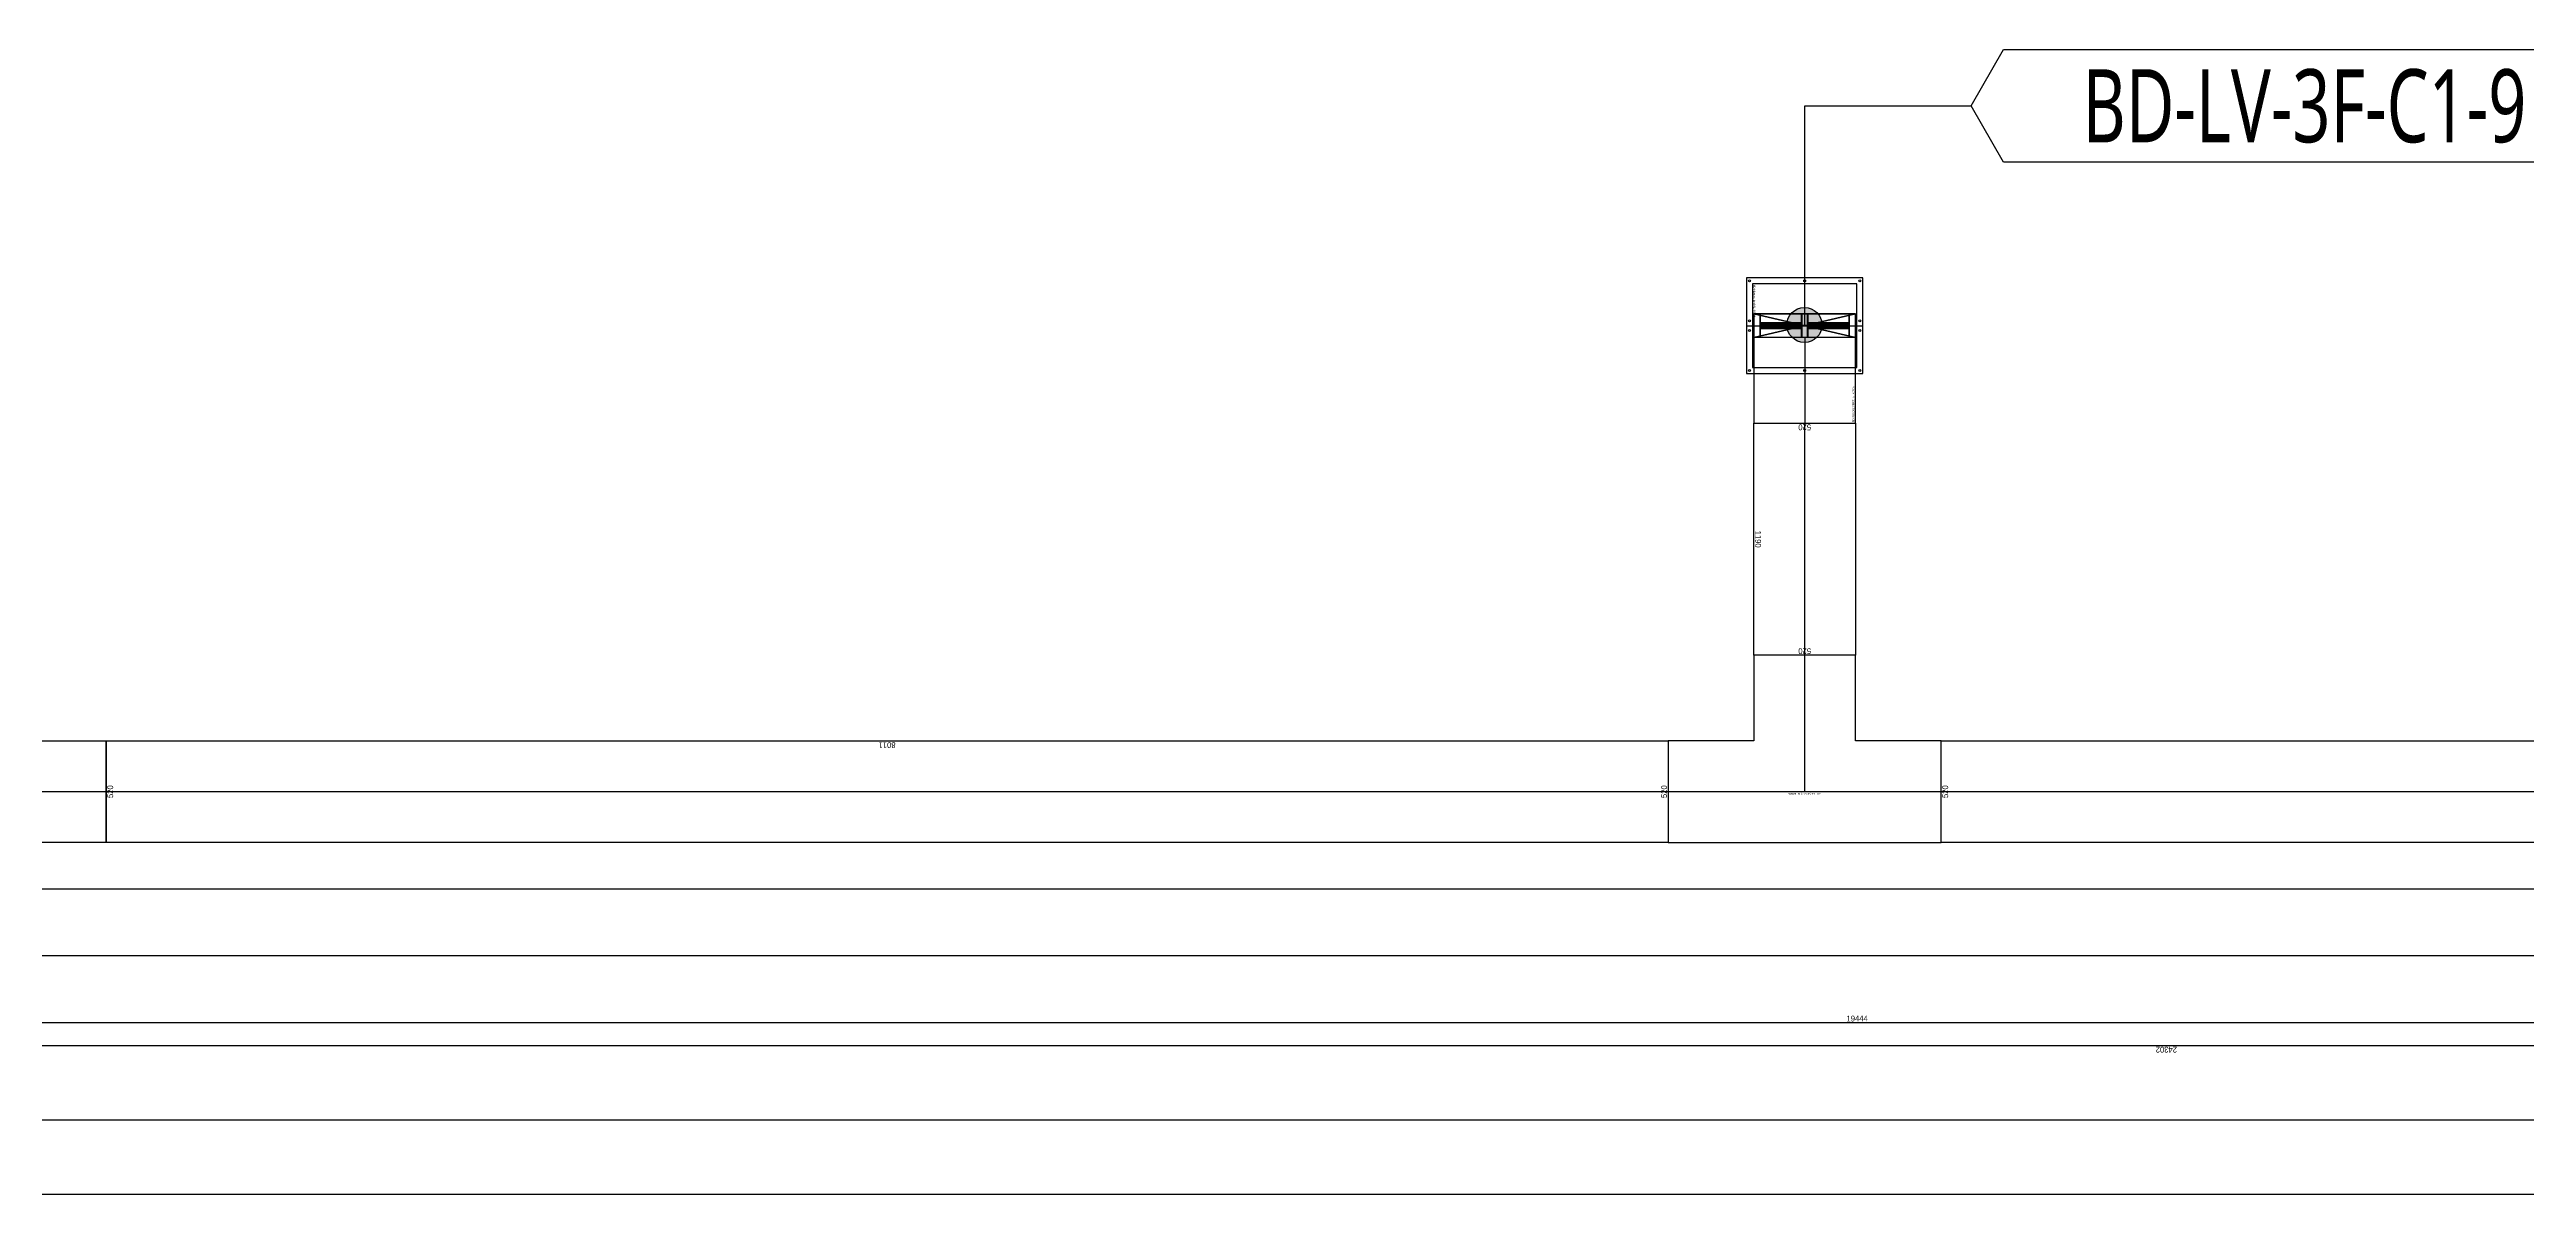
# Model space of a CAD drawing. Header units: millimetres. Extents: x 84228 to 374549, y -351975 to 847575.
# Drawn here: x 101404 to 114107, y 481379 to 487251 of the extents above; entities that cross this region are included whole.
import ezdxf
from ezdxf.enums import TextEntityAlignment as Align

# ---------------------------------------------------------------- set-up
doc = ezdxf.new("R2010")
doc.units = ezdxf.units.MM
doc.header["$LTSCALE"] = 150
doc.layers.get('Defpoints').update_dxf_attribs({"color": 150})
for name, color, linetype in [('-----27 Bus Duct_LV_380-220V_IT BACK UP', 2, 'Continuous'), ('-----27 Bus Duct_LV_380-220V_LOAD BANK', 7, 'Continuous'), ('-----99 Cable Schedule', 2, 'Continuous')]:
    doc.layers.add(name, color=color, linetype=linetype)
doc.styles.add('DH', font='malgun.ttf')
doc.styles.add('ELEC', font='Dotum.ttf')
doc.styles.get("Standard").update_dxf_attribs({"font": 'Dotum.ttf'})
doc.dimstyles.new('전기통신참고용-치수', dxfattribs={"dimscale": 15, "dimtxt": 2, "dimasz": 0, "dimexe": 0, "dimexo": 0, "dimgap": 0.4, "dimtad": 4, "dimdec": 0, "dimzin": 0, "dimdsep": 46, "dimtxsty": 'Standard', "dimblk": 'NONE', "dimcen": 0, "dimse1": 1, "dimse2": 1, "dimsd1": 1, "dimsd2": 1, "dimclrd": 8, "dimclre": 8, "dimclrt": 8, "dimadec": 0, "dimazin": 0, "dimtfac": 1, "dimtdec": 0, "dimtix": 1, "dimtmove": 2, "dimatfit": 0, "dimldrblk": 'NONE', "dimfxl": 2, "dimtolj": 1, "dimtzin": 0, "dimarcsym": 0})

# ---------------------------------------------------------------- blocks, each defined once
blk = doc.blocks.new('*D223')
at = {"layer": 'Defpoints', "color": 0, "transparency": 16777216}
for p in [(0, 27160), (686, 27160), (686, 27160)]:
    blk.add_point(p, dxfattribs=at)
at = {"color": 0, "transparency": 16777216, "insert": (343, 27139), "char_height": 30, "attachment_point": 5}
blk.add_mtext('\\A1;{\\C0;686}', dxfattribs=at)
blk = doc.blocks.new('_None')
blk = doc.blocks.new('*D224')
at = {"layer": 'Defpoints', "color": 0, "transparency": 16777216}
for p in [(686, 27160), (686, 27160), (686, 7716)]:
    blk.add_point(p, dxfattribs=at)
at = {"color": 0, "transparency": 16777216, "insert": (665, 17438), "char_height": 30, "attachment_point": 5, "rotation": 90}
blk.add_mtext('\\A1;{\\C0;19444}', dxfattribs=at)
blk = doc.blocks.new('*D225')
at = {"layer": 'Defpoints', "color": 0, "transparency": 16777216}
for p in [(0, 7716), (686, 7716), (686, 7716)]:
    blk.add_point(p, dxfattribs=at)
at = {"color": 0, "transparency": 16777216, "insert": (343, 7737), "char_height": 30, "attachment_point": 5}
blk.add_mtext('\\A1;{\\C0;686}', dxfattribs=at)
blk = doc.blocks.new('*U24')
at = {"color": 0}
blk.add_lwpolyline([(-260, -260), (700, -260), (700, 260), (260, 260), (260, 700), (-260, 700)], close=True, dxfattribs=at)
at = {"color": 1}
blk.add_lwpolyline([(700, 0), (0, 0), (0, 700)], dxfattribs=at)
at = {"color": 0, "style": 'ELEC'}
blk.add_text('BD ELBOW(HORIZ)-AL 4000A', height=10, dxfattribs=at).set_placement((-255, -250), align=Align.MIDDLE_LEFT)
blk = doc.blocks.new('*U23')
at = {"color": 1}
for p, q in [((60, 260), (-60, -260)), ((-60, 260), (60, -260))]:
    blk.add_line(p, q, dxfattribs=at)
at = {"color": 0}
blk.add_line((0, -298.5), (0, 298.5), dxfattribs=at)
for points in [[(-245, -298.5), (245, -298.5), (245, 298.5), (-245, 298.5)], [(-215, -267.5), (215, -267.5), (215, 267.5), (-215, 267.5)]]:
    blk.add_lwpolyline(points, close=True, dxfattribs=at)
at = {"color": 1}
blk.add_lwpolyline([(60, -260), (-60, -260), (-60, 260), (60, 260)], close=True, dxfattribs=at)
for points in [[(-60, 14, -0.41421356), (-58, 16), (-17.2, 16, 0.41421356), (-16.2, 17), (-16.2, 227, 0.41421356), (-17.2, 228), (-58, 228, -0.41421356), (-60, 230), (-60, 260, -0.41421356), (-59, 259), (-59, 230, 0.41421356), (-58, 229), (58, 229, 0.41421356), (59, 230), (59, 259, -0.41421356), (60, 260), (60, 230, -0.41421356), (58, 228), (17.2, 228, 0.41421356), (16.2, 227), (16.2, 17, 0.41421356), (17.2, 16), (58, 16, -0.41421356), (60, 14), (60, 2, -0.41421356), (59, 3), (59, 14, 0.41421356), (58, 15), (-58, 15, 0.41421356), (-59, 14), (-59, 3, -0.41421356), (-60, 2), (-60, 2), (-60, 2), (-60, 2)], [(-15.2, 17), (-15.2, 227, -0.41421356), (-14.2, 228), (14.2, 228, -0.41421356), (15.2, 227), (15.2, 17, -0.41421356), (14.2, 16), (-14.2, 16, -0.41421356)], [(-14.2, 18), (-14.2, 226, -0.41421356), (-13.2, 227), (-8.85, 227, -0.41421356), (-7.85, 226), (-7.85, 18, -0.41421356), (-8.85, 17), (-13.2, 17, -0.41421356)], [(-6.85, 18), (-6.85, 226, -0.41421356), (-5.85, 227), (-1.5, 227, -0.41421356), (-0.5, 226), (-0.5, 18, -0.41421356), (-1.5, 17), (-5.85, 17, -0.41421356)], [(0.5, 18), (0.5, 226, -0.41421356), (1.5, 227), (5.85, 227, -0.41421356), (6.85, 226), (6.85, 18, -0.41421356), (5.85, 17), (1.5, 17, -0.41421356)], [(7.85, 18), (7.85, 226, -0.41421356), (8.85, 227), (13.2, 227, -0.41421356), (14.2, 226), (14.2, 18, -0.41421356), (13.2, 17), (8.85, 17, -0.41421356)], [(-60, -230, -0.41421356), (-58, -228), (-17.2, -228, 0.41421356), (-16.2, -227), (-16.2, -17, 0.41421356), (-17.2, -16), (-58, -16, -0.41421356), (-60, -14), (-60, 0, -0.41421356), (-59, -1), (-59, -14, 0.41421356), (-58, -15), (58, -15, 0.41421356), (59, -14), (59, -1, -0.41421356), (60, 0), (60, -14, -0.41421356), (58, -16), (17.2, -16, 0.41421356), (16.2, -17), (16.2, -227, 0.41421356), (17.2, -228), (58, -228, -0.41421356), (60, -230), (60, -260, -0.41421356), (59, -259), (59, -230, 0.41421356), (58, -229), (-58, -229, 0.41421356), (-59, -230), (-59, -259, -0.41421356), (-60, -260), (-60, -260), (-60, -260), (-60, -260)], [(-15.2, -227), (-15.2, -17, -0.41421356), (-14.2, -16), (14.2, -16, -0.41421356), (15.2, -17), (15.2, -227, -0.41421356), (14.2, -228), (-14.2, -228, -0.41421356)], [(-14.2, -226), (-14.2, -18, -0.41421356), (-13.2, -17), (-8.85, -17, -0.41421356), (-7.85, -18), (-7.85, -226, -0.41421356), (-8.85, -227), (-13.2, -227, -0.41421356)], [(-6.85, -226), (-6.85, -18, -0.41421356), (-5.85, -17), (-1.5, -17, -0.41421356), (-0.5, -18), (-0.5, -226, -0.41421356), (-1.5, -227), (-5.85, -227, -0.41421356)], [(0.5, -226), (0.5, -18, -0.41421356), (1.5, -17), (5.85, -17, -0.41421356), (6.85, -18), (6.85, -226, -0.41421356), (5.85, -227), (1.5, -227, -0.41421356)], [(7.85, -226), (7.85, -18, -0.41421356), (8.85, -17), (13.2, -17, -0.41421356), (14.2, -18), (14.2, -226, -0.41421356), (13.2, -227), (8.85, -227, -0.41421356)]]:
    blk.add_lwpolyline(points, format="xyb", close=True, dxfattribs=at)
at = {"color": 0}
for centre in [(-230, 283), (-25, 283), (25, 283), (230, 283), (-230, 0), (230, 0), (-230, -283), (-25, -283), (25, -283), (230, -283)]:
    blk.add_circle(centre, 5, dxfattribs=at)
at = {"color": 0, "style": 'ELEC'}
blk.add_text('BD Flanged End-AL 4000A', height=10, dxfattribs=at).set_placement((-210, -257.5), align=Align.MIDDLE_LEFT)
blk = doc.blocks.new('*U22')
at = {"color": 1}
for p, q in [((340, 260), (220, -260)), ((220, 260), (340, -260))]:
    blk.add_line(p, q, dxfattribs=at)
at = {"color": 0}
blk.add_lwpolyline([(-220, -260), (220, -260), (220, 260), (-220, 260)], close=True, dxfattribs=at)
blk.add_lwpolyline([(220, -260), (340, -260), (340, 260), (220, 260)], dxfattribs=at)
at = {"color": 1}
for points in [[(220, 14, -0.41421356), (222, 16), (262.8, 16, 0.41421356), (263.8, 17), (263.8, 227, 0.41421356), (262.8, 228), (222, 228, -0.41421356), (220, 230), (220, 260, -0.41421356), (221, 259), (221, 230, 0.41421356), (222, 229), (338, 229, 0.41421356), (339, 230), (339, 259, -0.41421356), (340, 260), (340, 230, -0.41421356), (338, 228), (297.2, 228, 0.41421356), (296.2, 227), (296.2, 17, 0.41421356), (297.2, 16), (338, 16, -0.41421356), (340, 14), (340, 2, -0.41421356), (339, 3), (339, 14, 0.41421356), (338, 15), (222, 15, 0.41421356), (221, 14), (221, 3, -0.41421356), (220, 2), (220, 2), (220, 2), (220, 2)], [(264.8, 17), (264.8, 227, -0.41421356), (265.8, 228), (294.2, 228, -0.41421356), (295.2, 227), (295.2, 17, -0.41421356), (294.2, 16), (265.8, 16, -0.41421356)], [(265.8, 18), (265.8, 226, -0.41421356), (266.8, 227), (271.15, 227, -0.41421356), (272.15, 226), (272.15, 18, -0.41421356), (271.15, 17), (266.8, 17, -0.41421356)], [(273.15, 18), (273.15, 226, -0.41421356), (274.15, 227), (278.5, 227, -0.41421356), (279.5, 226), (279.5, 18, -0.41421356), (278.5, 17), (274.15, 17, -0.41421356)], [(280.5, 18), (280.5, 226, -0.41421356), (281.5, 227), (285.85, 227, -0.41421356), (286.85, 226), (286.85, 18, -0.41421356), (285.85, 17), (281.5, 17, -0.41421356)], [(287.85, 18), (287.85, 226, -0.41421356), (288.85, 227), (293.2, 227, -0.41421356), (294.2, 226), (294.2, 18, -0.41421356), (293.2, 17), (288.85, 17, -0.41421356)], [(220, -230, -0.41421356), (222, -228), (262.8, -228, 0.41421356), (263.8, -227), (263.8, -17, 0.41421356), (262.8, -16), (222, -16, -0.41421356), (220, -14), (220, 0, -0.41421356), (221, -1), (221, -14, 0.41421356), (222, -15), (338, -15, 0.41421356), (339, -14), (339, -1, -0.41421356), (340, 0), (340, -14, -0.41421356), (338, -16), (297.2, -16, 0.41421356), (296.2, -17), (296.2, -227, 0.41421356), (297.2, -228), (338, -228, -0.41421356), (340, -230), (340, -260, -0.41421356), (339, -259), (339, -230, 0.41421356), (338, -229), (222, -229, 0.41421356), (221, -230), (221, -259, -0.41421356), (220, -260), (220, -260), (220, -260), (220, -260)], [(264.8, -227), (264.8, -17, -0.41421356), (265.8, -16), (294.2, -16, -0.41421356), (295.2, -17), (295.2, -227, -0.41421356), (294.2, -228), (265.8, -228, -0.41421356)], [(265.8, -226), (265.8, -18, -0.41421356), (266.8, -17), (271.15, -17, -0.41421356), (272.15, -18), (272.15, -226, -0.41421356), (271.15, -227), (266.8, -227, -0.41421356)], [(273.15, -226), (273.15, -18, -0.41421356), (274.15, -17), (278.5, -17, -0.41421356), (279.5, -18), (279.5, -226, -0.41421356), (278.5, -227), (274.15, -227, -0.41421356)], [(280.5, -226), (280.5, -18, -0.41421356), (281.5, -17), (285.85, -17, -0.41421356), (286.85, -18), (286.85, -226, -0.41421356), (285.85, -227), (281.5, -227, -0.41421356)], [(287.85, -226), (287.85, -18, -0.41421356), (288.85, -17), (293.2, -17, -0.41421356), (294.2, -18), (294.2, -226, -0.41421356), (293.2, -227), (288.85, -227, -0.41421356)]]:
    blk.add_lwpolyline(points, format="xyb", close=True, dxfattribs=at)
blk.add_lwpolyline([(220, 0), (-220, 0)], dxfattribs=at)
at = {"color": 0, "style": 'ELEC'}
blk.add_text('BD ELBOW(VERT)-AL 4000A', height=10, dxfattribs=at).set_placement((-215, -250), align=Align.MIDDLE_LEFT)
blk = doc.blocks.new('*D291')
at = {"layer": 'Defpoints', "color": 0, "transparency": 16777216}
for p in [(0, 2361), (520, 2361), (520, 2361)]:
    blk.add_point(p, dxfattribs=at)
at = {"color": 0, "transparency": 16777216, "insert": (260, 2339), "char_height": 30, "attachment_point": 5}
blk.add_mtext('\\A1;{\\C0;520}', dxfattribs=at)
blk = doc.blocks.new('*D292')
at = {"layer": 'Defpoints', "color": 0, "transparency": 16777216}
for p in [(520, 2361), (520, 2361), (520, -5651)]:
    blk.add_point(p, dxfattribs=at)
at = {"color": 0, "transparency": 16777216, "insert": (499, -1645), "char_height": 30, "attachment_point": 5, "rotation": 90}
blk.add_mtext('\\A1;{\\C0;8011}', dxfattribs=at)
blk = doc.blocks.new('*D293')
at = {"layer": 'Defpoints', "color": 0, "transparency": 16777216}
for p in [(0, -5651), (520, -5651), (520, -5651)]:
    blk.add_point(p, dxfattribs=at)
at = {"color": 0, "transparency": 16777216, "insert": (260, -5630), "char_height": 30, "attachment_point": 5}
blk.add_mtext('\\A1;{\\C0;520}', dxfattribs=at)
blk = doc.blocks.new('*D299')
at = {"layer": 'Defpoints', "color": 0, "transparency": 16777216}
for p in [(0, 2807), (520, 2807), (520, 2807)]:
    blk.add_point(p, dxfattribs=at)
at = {"color": 0, "transparency": 16777216, "insert": (260, 2786), "char_height": 30, "attachment_point": 5}
blk.add_mtext('\\A1;{\\C0;520}', dxfattribs=at)
blk = doc.blocks.new('*D300')
at = {"layer": 'Defpoints', "color": 0, "transparency": 16777216}
for p in [(520, 2807), (520, 2807), (520, 1617)]:
    blk.add_point(p, dxfattribs=at)
at = {"color": 0, "transparency": 16777216, "insert": (499, 2212), "char_height": 30, "attachment_point": 5, "rotation": 90}
blk.add_mtext('\\A1;{\\C0;1190}', dxfattribs=at)
blk = doc.blocks.new('*D301')
at = {"layer": 'Defpoints', "color": 0, "transparency": 16777216}
for p in [(0, 1617), (520, 1617), (520, 1617)]:
    blk.add_point(p, dxfattribs=at)
at = {"color": 0, "transparency": 16777216, "insert": (260, 1638), "char_height": 30, "attachment_point": 5}
blk.add_mtext('\\A1;{\\C0;520}', dxfattribs=at)
blk = doc.blocks.new('*D295')
at = {"layer": 'Defpoints', "color": 0, "transparency": 16777216}
for p in [(0, 3009), (520, 3009), (520, 3009)]:
    blk.add_point(p, dxfattribs=at)
at = {"color": 0, "transparency": 16777216, "insert": (260, 2988), "char_height": 30, "attachment_point": 5}
blk.add_mtext('\\A1;{\\C0;520}', dxfattribs=at)
blk = doc.blocks.new('*D296')
at = {"layer": 'Defpoints', "color": 0, "transparency": 16777216}
for p in [(520, 3009), (520, 3009), (520, -3938)]:
    blk.add_point(p, dxfattribs=at)
at = {"color": 0, "transparency": 16777216, "insert": (499, -464), "char_height": 30, "attachment_point": 5, "rotation": 90}
blk.add_mtext('\\A1;{\\C0;6947}', dxfattribs=at)
blk = doc.blocks.new('*D297')
at = {"layer": 'Defpoints', "color": 0, "transparency": 16777216}
for p in [(0, -3938), (520, -3938), (520, -3938)]:
    blk.add_point(p, dxfattribs=at)
at = {"color": 0, "transparency": 16777216, "insert": (260, -3917), "char_height": 30, "attachment_point": 5}
blk.add_mtext('\\A1;{\\C0;520}', dxfattribs=at)
blk = doc.blocks.new('*U42')
at = {"color": 0}
blk.add_lwpolyline([(-260, -260), (-260, -700), (260, -700), (260, -260), (700, -260), (700, 260), (-700, 260), (-700, -260)], close=True, dxfattribs=at)
at = {"color": 1}
for points in [[(700, 0), (-700, 0)], [(0, 0), (0, -700)]]:
    blk.add_lwpolyline(points, dxfattribs=at)
at = {"color": 0, "style": 'ELEC'}
blk.add_text('BD TEE(HORIZ)-AL 4000A', height=10, dxfattribs=at).set_placement((0, 10), align=Align.MIDDLE)
blk = doc.blocks.new('*D414')
at = {"layer": 'Defpoints', "color": 0, "transparency": 16777216}
for p in [(0, 12905), (764, 12905), (764, 12905)]:
    blk.add_point(p, dxfattribs=at)
at = {"color": 0, "transparency": 16777216, "insert": (382, 12883), "char_height": 30, "attachment_point": 5}
blk.add_mtext('\\A1;{\\C0;764}', dxfattribs=at)
blk = doc.blocks.new('*D415')
at = {"layer": 'Defpoints', "color": 0, "transparency": 16777216}
for p in [(764, 12905), (764, 12905), (764, -11397)]:
    blk.add_point(p, dxfattribs=at)
at = {"color": 0, "transparency": 16777216, "insert": (743, 754), "char_height": 30, "attachment_point": 5, "rotation": 90}
blk.add_mtext('\\A1;{\\C0;24302}', dxfattribs=at)
blk = doc.blocks.new('*D416')
at = {"layer": 'Defpoints', "color": 0, "transparency": 16777216}
for p in [(0, -11397), (764, -11397), (764, -11397)]:
    blk.add_point(p, dxfattribs=at)
at = {"color": 0, "transparency": 16777216, "insert": (382, -11376), "char_height": 30, "attachment_point": 5}
blk.add_mtext('\\A1;{\\C0;764}', dxfattribs=at)
blk = doc.blocks.new('A$C9a0ab699')
h = blk.add_hatch(color=0)
edge = h.paths.add_edge_path()
edge.add_arc((0, 0), 64, 720, 1080, ccw=False)
at = {"color": 0}
blk.add_circle((0, 0), 64, dxfattribs=at)
blk = doc.blocks.new('*U222')
at = {"color": 1}
blk.add_line((343, 27159.7), (343, 7716), dxfattribs=at)
at = {"color": 0}
blk.add_lwpolyline([(686, 7716), (0, 7716), (0, 27159.7), (686, 27159.7)], close=True, dxfattribs=at)
for base, p1, p2, override, picture, middle in [((686, 27159.7), (0, 27159.7), (686, 27159.7), {"dimtxsty": 'Standard', "dimclrd": 0, "dimclre": 0, "dimclrt": 0}, '*D223', (343, 27138.7)), ((686, 7716), (0, 7716), (686, 7716), {"dimtad": 1, "dimtxsty": 'Standard', "dimclrd": 0, "dimclre": 0, "dimclrt": 0}, '*D225', (343, 7737))]:
    dim = blk.add_linear_dim(base=base, p1=p1, p2=p2, text='{\\C0;<>}', dimstyle='전기통신참고용-치수', override=override, dxfattribs=at)
    dim.commit()
    dim.dimension.update_dxf_attribs({"geometry": picture, "text_midpoint": middle})
dim = blk.add_linear_dim(base=(686, 27159.7), p1=(686, 7716), p2=(686, 27159.7), angle=90, text='{\\C0;<>}', dimstyle='전기통신참고용-치수', override={"dimtad": 1, "dimtxsty": 'Standard', "dimclrd": 0, "dimclre": 0, "dimclrt": 0}, dxfattribs=at)
dim.commit()
dim.dimension.update_dxf_attribs({"geometry": '*D224', "text_midpoint": (665, 17437.8)})
blk = doc.blocks.new('*U290')
at = {"color": 1}
blk.add_line((260, 2360.5), (260, -5651), dxfattribs=at)
at = {"color": 0}
blk.add_lwpolyline([(520, -5651), (0, -5651), (0, 2360.5), (520, 2360.5)], close=True, dxfattribs=at)
for base, p1, p2, override, picture, middle in [((520, 2360.5), (0, 2360.5), (520, 2360.5), {"dimtxsty": 'Standard', "dimclrd": 0, "dimclre": 0, "dimclrt": 0}, '*D291', (260, 2339.5)), ((520, -5651), (0, -5651), (520, -5651), {"dimtad": 1, "dimtxsty": 'Standard', "dimclrd": 0, "dimclre": 0, "dimclrt": 0}, '*D293', (260, -5630))]:
    dim = blk.add_linear_dim(base=base, p1=p1, p2=p2, text='{\\C0;<>}', dimstyle='전기통신참고용-치수', override=override, dxfattribs=at)
    dim.commit()
    dim.dimension.update_dxf_attribs({"geometry": picture, "text_midpoint": middle})
dim = blk.add_linear_dim(base=(520, 2360.5048), p1=(520, -5650.9946), p2=(520, 2360.5048), angle=90, text='{\\C0;<>}', dimstyle='전기통신참고용-치수', override={"dimtad": 1, "dimtxsty": 'Standard', "dimclrd": 0, "dimclre": 0, "dimclrt": 0}, dxfattribs=at)
dim.commit()
dim.dimension.update_dxf_attribs({"geometry": '*D292', "text_midpoint": (498.9796, -1645.2449)})
blk = doc.blocks.new('*U298')
at = {"color": 1}
blk.add_line((260, 2806.8), (260, 1616.8), dxfattribs=at)
at = {"color": 0}
blk.add_lwpolyline([(520, 1616.8), (0, 1616.8), (0, 2806.8), (520, 2806.8)], close=True, dxfattribs=at)
for base, p1, p2, override, picture, middle in [((520, 2806.8), (0, 2806.8), (520, 2806.8), {"dimtxsty": 'Standard', "dimclrd": 0, "dimclre": 0, "dimclrt": 0}, '*D299', (260, 2785.7)), ((520, 1616.8), (0, 1616.8), (520, 1616.8), {"dimtad": 1, "dimtxsty": 'Standard', "dimclrd": 0, "dimclre": 0, "dimclrt": 0}, '*D301', (260, 1637.8))]:
    dim = blk.add_linear_dim(base=base, p1=p1, p2=p2, text='{\\C0;<>}', dimstyle='전기통신참고용-치수', override=override, dxfattribs=at)
    dim.commit()
    dim.dimension.update_dxf_attribs({"geometry": picture, "text_midpoint": middle})
dim = blk.add_linear_dim(base=(520, 2806.8), p1=(520, 1616.8), p2=(520, 2806.8), angle=90, text='{\\C0;<>}', dimstyle='전기통신참고용-치수', override={"dimtad": 1, "dimtxsty": 'Standard', "dimclrd": 0, "dimclre": 0, "dimclrt": 0}, dxfattribs=at)
dim.commit()
dim.dimension.update_dxf_attribs({"geometry": '*D300', "text_midpoint": (499, 2211.8)})
blk = doc.blocks.new('*U294')
at = {"color": 1}
blk.add_line((260, 3009), (260, -3938), dxfattribs=at)
at = {"color": 0}
blk.add_lwpolyline([(520, -3938), (0, -3938), (0, 3009), (520, 3009)], close=True, dxfattribs=at)
for base, p1, p2, override, picture, middle in [((520, 3009), (0, 3009), (520, 3009), {"dimtxsty": 'Standard', "dimclrd": 0, "dimclre": 0, "dimclrt": 0}, '*D295', (260, 2988)), ((520, -3938), (0, -3938), (520, -3938), {"dimtad": 1, "dimtxsty": 'Standard', "dimclrd": 0, "dimclre": 0, "dimclrt": 0}, '*D297', (260, -3917))]:
    dim = blk.add_linear_dim(base=base, p1=p1, p2=p2, text='{\\C0;<>}', dimstyle='전기통신참고용-치수', override=override, dxfattribs=at)
    dim.commit()
    dim.dimension.update_dxf_attribs({"geometry": picture, "text_midpoint": middle})
dim = blk.add_linear_dim(base=(520, 3009), p1=(520, -3938), p2=(520, 3009), angle=90, text='{\\C0;<>}', dimstyle='전기통신참고용-치수', override={"dimtad": 1, "dimtxsty": 'Standard', "dimclrd": 0, "dimclre": 0, "dimclrt": 0}, dxfattribs=at)
dim.commit()
dim.dimension.update_dxf_attribs({"geometry": '*D296', "text_midpoint": (499, -464.5)})
blk = doc.blocks.new('*U413')
at = {"color": 1}
blk.add_line((382, 12904.5), (382, -11397.5), dxfattribs=at)
at = {"color": 0}
blk.add_lwpolyline([(764, -11397.5), (0, -11397.5), (0, 12904.5), (764, 12904.5)], close=True, dxfattribs=at)
for base, p1, p2, override, picture, middle in [((764, 12904.5), (0, 12904.5), (764, 12904.5), {"dimtxsty": 'Standard', "dimclrd": 0, "dimclre": 0, "dimclrt": 0}, '*D414', (382, 12883.5)), ((764, -11397.5), (0, -11397.5), (764, -11397.5), {"dimtad": 1, "dimtxsty": 'Standard', "dimclrd": 0, "dimclre": 0, "dimclrt": 0}, '*D416', (382, -11376.5))]:
    dim = blk.add_linear_dim(base=base, p1=p1, p2=p2, text='{\\C0;<>}', dimstyle='전기통신참고용-치수', override=override, dxfattribs=at)
    dim.commit()
    dim.dimension.update_dxf_attribs({"geometry": picture, "text_midpoint": middle})
dim = blk.add_linear_dim(base=(764, 12904.5), p1=(764, -11397.5), p2=(764, 12904.5), angle=90, text='{\\C0;<>}', dimstyle='전기통신참고용-치수', override={"dimtad": 1, "dimtxsty": 'Standard', "dimclrd": 0, "dimclre": 0, "dimclrt": 0}, dxfattribs=at)
dim.commit()
dim.dimension.update_dxf_attribs({"geometry": '*D415', "text_midpoint": (743, 753.5)})

msp = doc.modelspace()

# ---------------------------------------------------------------- linework, layer by layer
at = {"layer": '-----99 Cable Schedule', "color": 1, "elevation": 0}
msp.add_lwpolyline([(114510, 487251), (114677, 486963), (114510, 486674), (111425, 486674), (111259, 486963), (111425, 487251)], close=True, dxfattribs=at)
msp.add_lwpolyline([(110405, 485835), (110405, 486963), (111259, 486963)], dxfattribs=at)

# ---------------------------------------------------------------- block references
at = {"layer": '-----27 Bus Duct_LV_380-220V_IT BACK UP'}
for name, p, rotation in [('*U23', (110405, 485835), 270), ('*U22', (110405, 485555), 89.99999999999999), ('*U298', (110665, 486952), 180), ('*U42', (110405, 483445), 180), ('*U290', (104054, 483185), 89.99999999999999), ('*U294', (114114, 483185), 89.99999999999999), ('*U222', (93236, 482946), 270)]:
    msp.add_blockref(name, p, dxfattribs=dict(at, rotation=rotation))
at = {"layer": '-----27 Bus Duct_LV_380-220V_IT BACK UP', "xscale": -1, "rotation": 270}
msp.add_blockref('*U24', (100994, 483445), dxfattribs=at)
at = {"layer": '-----27 Bus Duct_LV_380-220V_LOAD BANK', "rotation": 89.99999999999999}
msp.add_blockref('*U413', (113014, 481379), dxfattribs=at)
at = {"layer": '-----99 Cable Schedule', "color": 1, "xscale": 1.40625, "yscale": 1.40625, "zscale": 1.40625, "rotation": 89.99999999999999}
msp.add_blockref('A$C9a0ab699', (110404, 485839), dxfattribs=at)

# ---------------------------------------------------------------- texts
at = {"layer": '-----99 Cable Schedule', "color": 2, "style": 'DH', "width": 0.7}
msp.add_text('BD-LV-3F-C1-9', height=375, dxfattribs=at).set_placement((112968, 486963, 0), align=Align.MIDDLE)

doc.saveas('drawing.dxf')
